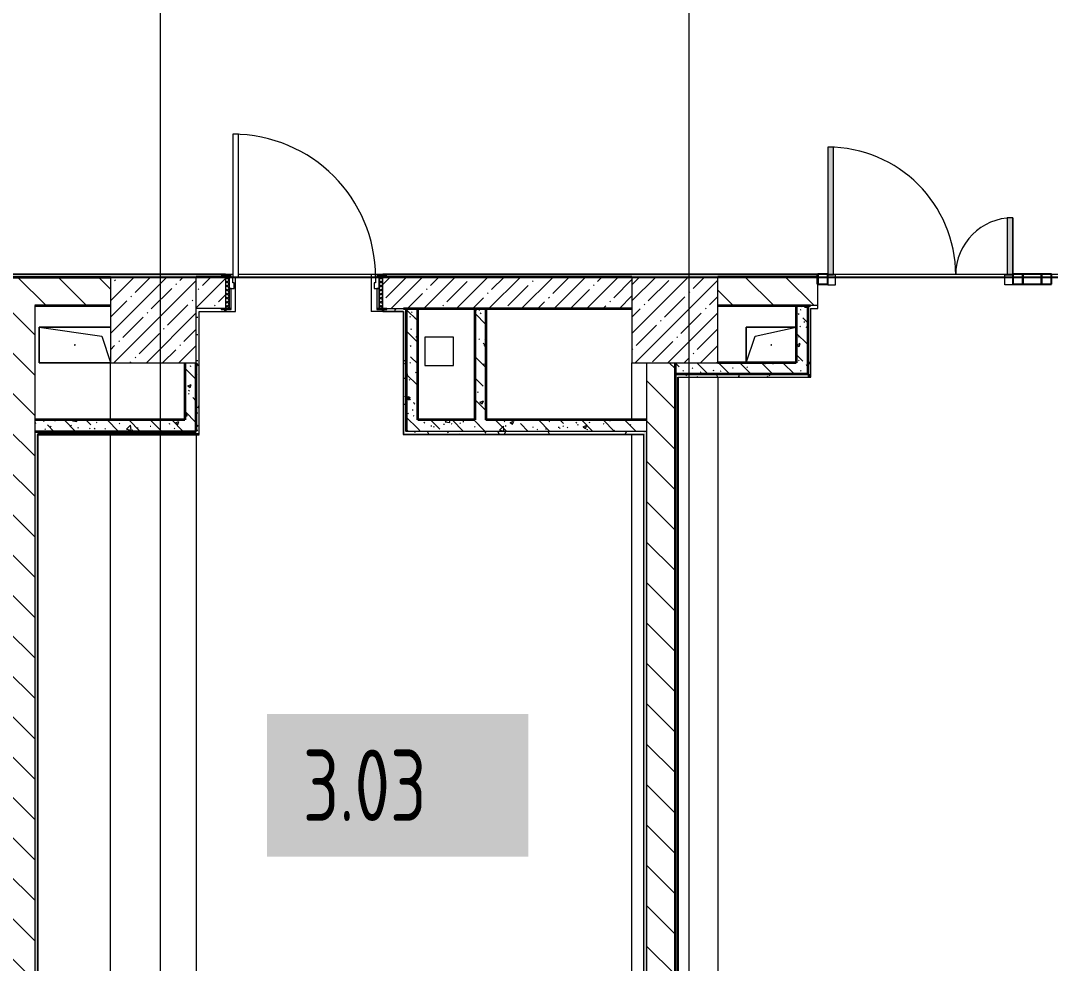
# Model space of a CAD drawing. Header units: millimetres. Extents: x 3914 to 443608, y -156176 to 78197.
# Drawn here: x 340350 to 347558, y -142882 to -136281 of the extents above; entities that cross this region are included whole.
import ezdxf

# ---------------------------------------------------------------- set-up
doc = ezdxf.new("R2010")
doc.units = ezdxf.units.MM
doc.linetypes.add('200_ШТРИХ__ш1_п0_6_', pattern=[160, 100, -60])
for name, color, linetype, lineweight in [('A-DETL-GENF', 7, 'Continuous', 9), ('A-DOOR-1', 7, 'Continuous', 5), ('A-DOOR-2', 7, '200_ШТРИХ__ш1_п0_6_', 5), ('A-DOOR-FRAM-2', 7, 'Continuous', 5), ('A-FLOR', 7, 'Continuous', 9), ('A-FLOR-PATT-1', 7, 'Continuous', 5), ('A-GENM', 7, 'Continuous', 9), ('A-GLAZ-CURT', 7, 'Continuous', 9), ('A-GLAZ-CURT-2', 7, 'Continuous', 25), ('A-GLAZ-CWMG', 7, 'Continuous', 9), ('A-GLAZ-CWMG-1', 7, 'Continuous', 25), ('A-WALL', 7, 'Continuous', 5), ('A-WALL-1', 7, 'Continuous', 35), ('I-WALL', 7, 'Continuous', 5), ('S-COLS', 7, 'Continuous', 9), ('S-COLS-1', 7, 'Continuous', 5), ('Оси', 7, 'Continuous', 9)]:
    doc.layers.add(name, color=color, linetype=linetype, lineweight=lineweight)
doc.layers.add('A-DOOR-FRAM-1', color=7, linetype='Continuous', lineweight=5, true_color=0xc0c0c0)
doc.layers.add('A-WALL-FNSH-1', color=9, linetype='Continuous', lineweight=5, true_color=0x808080)
doc.styles.add('СПДС', font='ГОСТ тип А.ttf', dxfattribs={"width": 0.9})
pattern_1 = [(135, (315419.7, -145976.68), (-141.4214, -141.4214), [])]
pattern_2 = [(135, (315419.7, -145976.68), (-150.8683, -150.8683), [213.36, -35.56, 7.112, -35.56]), (135, (315419.7, -145825.9), (-150.8683, -150.8683), []), (50, (315419.7, -145976.68), (255.0577, -22.3145), [26.67, -293.37]), (355, (315419.7, -145976.68), (-49.3404, 267.4791), [21.336, -234.696]), (100.451, (315440.96, -145978.54), (205.7195, 245.1636), [22.666, -249.326]), (46.184, (315419.7, -145905.56), (379.511, -58.86), [40.005, -440.055]), (96.636, (315451.33, -145910.46), (332.3634, 346.399), [33.999, -373.989]), (351.184, (315419.7, -145905.56), (332.367, 346.3953), [32.004, -352.044]), (21, (315455.26, -145923.34), (212.2602, -143.1711), [26.67, -293.37]), (326, (315455.26, -145923.34), (86.5224, 257.8632), [21.336, -234.696]), (71.451, (315472.95, -145935.27), (298.784, 114.6901), [22.666, -249.326]), (37.5, (315419.7, -145976.68), (4.32385, 118.3775), [6.706, -225.146, 6.706, -231.546, -235.585]), (37.5, (315419.7, -145976.68), (4.32385, 118.3775), [-470.103, 6.706, -228.879]), (7.5, (315419.7, -145976.68), (93.5476, 140.2533), [6.706, -129.134, 6.706, -219.812, -89.789]), (7.5, (315419.7, -145976.68), (93.5476, 140.2533), [-362.356, 6.706, -83.083]), (327.5, (315340.4, -145976.68), (189.82734, -8.0202), [6.706, -82.194, 6.706, -270.662, -368.046]), (327.5, (315340.4, -145976.68), (189.82734, -8.0202), [-366.268, 6.706, -361.34]), (317.5, (315304.84, -145976.68), (207.3811, 35.5976), [6.706, -108.864, 6.706, -177.495, -261.366]), (317.5, (315304.84, -145976.68), (207.3811, 35.5976), [-299.771, 6.706, -254.66])]
pattern_3 = [(0, (315419.7, -145976.68), (243.84, 60.96), [20.117, -162.763, 20.117, -162.763, -975.36]), (0, (315419.7, -145976.68), (243.84, 60.96), [-365.76, 20.117, -345.643, 20.117, -162.763, -426.72]), (0, (315419.7, -145976.68), (243.84, 60.96), [-914.4, 20.117, -101.803, 20.117, -284.683]), (120, (315511.14, -145946.2), (-174.71291, 180.69163), [20.117, -162.763, 20.117, -162.763, -975.36]), (120, (315511.14, -145946.2), (-174.71291, 180.69163), [-365.76, 20.117, -345.643, 20.117, -162.763, -426.72]), (120, (315511.14, -145946.2), (-174.71291, 180.69163), [-914.4, 20.117, -101.803, 20.117, -284.683]), (240, (315541.62, -145824.28), (-69.12709, -241.65163), [20.117, -162.763, 20.117, -162.763, -975.36]), (240, (315541.62, -145824.28), (-69.12709, -241.65163), [-365.76, 20.117, -345.643, 20.117, -162.763, -426.72]), (240, (315541.62, -145824.28), (-69.12709, -241.65163), [-914.4, 20.117, -101.803, 20.117, -284.683])]

# ---------------------------------------------------------------- blocks, each defined once
blk = doc.blocks.new('BSC_Колонна _Прямоугольная - 600х600-23286269-Объем проектирования 3 этажа')
at = {"layer": 'S-COLS-1'}
h = blk.add_hatch(dxfattribs=at)
h.set_pattern_fill('FP_3', color=256, style=0, pattern_type=2)
h.set_pattern_definition([(45, (-29509.74, -7600), (-114.04925, 114.04925), []), (45, (-29395.7, -7600), (-114.04925, 114.04925), [201.613, -40.323, 6.706, -33.617])])
h.paths.add_polyline_path([(-300, -300), (300, -300), (300, 300), (-300, 300), (-300, -1.4)])
for p, q in [((300, 300), (-300, 300)), ((-300, 300), (-300, -300)), ((300, -300), (300, 300)), ((-300, -300), (300, -300))]:
    blk.add_line(p, q, dxfattribs=at)
blk = doc.blocks.new('BSC_Колонна _Прямоугольная - 600х600-V528-Объем проектирования 3 этажа')
at = {"layer": 'S-COLS-1'}
h = blk.add_hatch(dxfattribs=at)
h.set_pattern_fill('FP_28', color=256, style=0, pattern_type=2)
h.set_pattern_definition([(45, (-25860, -7600), (-114.0493, 114.0493), []), (45, (-25745.95, -7600), (-114.0493, 114.0493), [201.613, -40.323, 6.706, -33.617])])
h.paths.add_polyline_path([(-300, -300), (300, -300), (300, 300), (-300, 300), (-300, -296.9)])
for p, q in [((300, 300), (-300, 300)), ((-300, 300), (-300, -300)), ((300, -300), (300, 300)), ((-300, -300), (300, -300))]:
    blk.add_line(p, q, dxfattribs=at)
blk = doc.blocks.new('GM_Отверстие прямоугольное _в плите_ - Отверстие-21986452-Объем проектирования 3 этажа')
at = {"layer": 'A-GENM'}
for p, q in [((-175, -125), (-175, 125)), ((-175, 125), (175, 125)), ((175, 125), (-175, 125)), ((-175, 125), (-175, -125)), ((-112.5, 62.5), (175, 125)), ((-175, -125), (-112.5, 62.5))]:
    blk.add_line(p, q, dxfattribs=at)
for start, end in [(360, 180), (180, 360)]:
    blk.add_arc((0, 0), 2.5, start, end, dxfattribs=at)
blk = doc.blocks.new('GM_Отверстие прямоугольное _в плите_ - Отверстие-V621-Объем проектирования 3 этажа')
at = {"layer": 'A-GENM'}
for p, q in [((-125, -250), (-125, 249.3)), ((-125, 249.3), (-125, -250)), ((-62.5, 187.5), (122.9, 249.3)), ((125, 249.3), (125, -250)), ((125, -250), (125, 249.3)), ((-125, -250), (-62.5, 187.5)), ((125, -250), (-125, -250)), ((-125, -250), (125, -250))]:
    blk.add_line(p, q, dxfattribs=at)
for start, end in [(360, 180), (180, 360)]:
    blk.add_arc((0, 0), 2.5, start, end, dxfattribs=at)
blk = doc.blocks.new('Системная панель - Стемалит - 40мм-32257327-Объем проектирования 3 этажа')
at = {"layer": 'A-GLAZ-CURT-2'}
for p, q in [((65, 35), (-65, 35)), ((-65, 35), (-65, -35)), ((65, -35), (65, 35)), ((-65, -35), (65, -35))]:
    blk.add_line(p, q, dxfattribs=at)
blk = doc.blocks.new('Прямоугольный импост - 50 x 70 мм-31687886-Объем проектирования 3 этажа')
at = {"layer": 'A-GLAZ-CWMG-1'}
for p, q in [((-35, 35), (35, 35)), ((-35, -35), (-35, 35)), ((35, 35), (35, -35)), ((35, -35), (-35, -35))]:
    blk.add_line(p, q, dxfattribs=at)
blk = doc.blocks.new('Прямоугольный импост - 50 x 70 мм-31701779-Объем проектирования 3 этажа')
at = {"layer": 'A-GLAZ-CWMG-1'}
for p, q in [((0, 35), (-70, 35)), ((-70, 35), (-70, -35)), ((0, -35), (0, 35)), ((-70, -35), (0, -35))]:
    blk.add_line(p, q, dxfattribs=at)
blk = doc.blocks.new('Прямоугольный импост - 50 x 70 мм-31702100-Объем проектирования 3 этажа')
at = {"layer": 'A-GLAZ-CWMG-1'}
for p, q in [((-35, 35), (35, 35)), ((-35, -35), (-35, 35)), ((35, 35), (35, -35)), ((35, -35), (-35, -35))]:
    blk.add_line(p, q, dxfattribs=at)

msp = doc.modelspace()

# ---------------------------------------------------------------- hatches: boundary and pattern name
at = {"layer": 'A-DOOR-2'}
h = msp.add_hatch(dxfattribs=at)
h.set_pattern_fill('FP_85', color=256, style=0, pattern_type=2)
h.set_pattern_definition([(135, (344073.611, -138011.994), (-14.14214, -14.14214), []), (225, (344073.611, -138011.994), (14.14214, -14.14214), [])])
h.paths.add_polyline_path([(342859.7, -138296.7), (342884.7, -138296.7), (342884.7, -138076.7), (342859.7, -138076.7)])
at = {"layer": 'A-DOOR-FRAM-2'}
h = msp.add_hatch(dxfattribs=at)
h.set_pattern_fill('FP_86', color=256, style=0, pattern_type=2)
h.set_pattern_definition([(45, (341950.816, -138011.994), (-14.1421, 14.1421), []), (135, (341950.816, -138011.994), (-14.1421, -14.1421), [])])
h.paths.add_polyline_path([(341809.7, -138296.7), (341809.7, -138076.7), (341784.7, -138076.7), (341784.7, -138296.7)])
at = {"layer": 'A-FLOR-PATT-1'}
h = msp.add_hatch(color=256, dxfattribs=at)
h.paths.add_polyline_path([(338140.7, -138056.7), (338140.7, -137162.7), (338100.7, -137162.7), (338100.7, -138056.7)])
h.paths.add_polyline_path([(347254.7, -138056.7), (347294.7, -138056.7), (347294.7, -137661.7), (347254.7, -137661.7), (347254.7, -137708.8)])
h.paths.add_polyline_path([(329059, -138056.7), (329099, -138056.4), (329099, -137162.7), (329059, -137162.7), (329059, -138056.5)])
h.paths.add_polyline_path([(346039.7, -138056.7), (346039.7, -137166.7), (345999.7, -137166.7), (345999.7, -138056.7)])
h.paths.add_polyline_path([(320774.7, -138056.7), (320814.7, -138056.7), (320814.7, -137661.7), (320774.7, -137661.7), (320774.7, -137701.5)])
h.paths.add_polyline_path([(319559.7, -138056.7), (319559.7, -137166.7), (319519.7, -137166.7), (319519.7, -138056.7)])
h.paths.add_polyline_path([(353917.8, -137946.7), (353935.7, -137946.7), (353935.7, -137901.7), (352943.2, -137901.7), (352943.2, -137946.7), (353687.5, -137946.7)])
h.paths.add_polyline_path([(353666.1, -135956.7), (353935.7, -135956.7), (353935.7, -135911.7), (352943.2, -135911.7), (352943.2, -135956.7), (353521.2, -135956.7)])
h = msp.add_hatch(color=256, dxfattribs=at)
h.paths.add_polyline_path([(347254.7, -138061.7), (347294.7, -138061.7), (347294.7, -138056.7), (347254.7, -138056.7)])
h.paths.add_polyline_path([(345999.7, -138061.7), (346039.7, -138061.7), (346039.7, -138056.7), (345999.7, -138056.7)])
at = {"layer": 'I-WALL'}
h = msp.add_hatch(dxfattribs=at)
h.set_pattern_fill('FP_191', color=256, style=0, pattern_type=2)
h.set_pattern_definition(pattern_3)
h.paths.add_polyline_path([(353939.7, -138076.7), (353938, -138056.7), (348429.7, -138056.7), (348429.7, -138076.7), (353939.2, -138076.7)])
h.paths.add_polyline_path([(345079.7, -138076.7), (345929.7, -138076.7), (345929.7, -138056.7), (342884.7, -138056.7), (342884.7, -138068.7), (342914.7, -138068.7), (342914.7, -138076.7), (344629.4, -138076.7)])
h.paths.add_polyline_path([(340450.4, -138076.7), (341754.7, -138076.7), (341754.7, -138068.7), (341784.7, -138068.7), (341784.7, -138056.7), (339470.7, -138056.7), (339470.7, -138076.7), (340250.4, -138076.7)])
h.paths.add_polyline_path([(337929.7, -138076.7), (338030.7, -138076.7), (338030.7, -138056.7), (330429, -138056.7), (330429, -138076.7), (337329.7, -138076.7)])
h.paths.add_polyline_path([(328989, -138076.7), (328989, -138056.7), (321949.7, -138056.7), (321949.7, -138076.7), (328199.7, -138076.7)])
h.paths.add_polyline_path([(319449.7, -138076.7), (319449.7, -138056.7), (318704.7, -138056.7), (318704.7, -138068.7), (318759.7, -138068.7), (318759.7, -138076.7), (319401.1, -138076.7)])
h.paths.add_polyline_path([(316689.7, -138076.7), (317249.7, -138074.9), (317249.7, -138068.7), (317304.7, -138068.7), (317304.7, -138056.7), (316689.7, -138057.6), (316669.7, -138076.7)])
h.paths.add_polyline_path([(316669.7, -138076.7), (316689.7, -138056.7), (316669.7, -138056.7), (316669.7, -138060.1)])
h = msp.add_hatch(dxfattribs=at)
h.set_pattern_fill('FP_23', color=256, style=0, pattern_type=2)
h.set_pattern_definition(pattern_1)
h.paths.add_polyline_path([(340979.7, -138276.7), (340979.7, -138076.7), (339470.7, -138076.7), (339470.7, -138276.7), (340450.4, -138276.7)])
h.paths.add_polyline_path([(338030.7, -138276.7), (338030.7, -138076.7), (337939.7, -138076.7), (337939.7, -138276.7)])
h = msp.add_hatch(dxfattribs=at)
h.set_pattern_fill('FP_1', color=256, style=0, pattern_type=2)
h.set_pattern_definition([(45, (315419.7, -145976.68), (-114.04925, 114.04925), []), (45, (315533.75, -145976.68), (-114.04925, 114.04925), [201.612, -40.322, 6.706, -33.617])])
h.paths.add_polyline_path([(343301.5, -138296.7), (344629.4, -138296.7), (344629.4, -138076.7), (342884.7, -138076.7), (342884.7, -138296.7), (343179.7, -138296.7)])
h.paths.add_polyline_path([(341600.7, -138296.7), (341784.7, -138296.7), (341784.7, -138076.7), (341579.7, -138076.7), (341579.7, -138296.7), (341599.7, -138296.7)])
h = msp.add_hatch(dxfattribs=at)
h.set_pattern_fill('FP_23', color=256, style=0, pattern_type=2)
h.set_pattern_definition(pattern_1)
h.paths.add_polyline_path([(357549.7, -138276.7), (358329.7, -138276.7), (358329.7, -138076.7), (357549.7, -138076.7)])
h.paths.add_polyline_path([(352034.4, -138276.7), (353409.7, -138276.7), (353409.7, -138076.7), (351429.7, -138076.7), (351429.7, -138146.7), (350229.7, -138146.7), (350229.7, -138076.7), (349029.7, -138076.7), (349029.7, -138276.7), (351429.7, -138276.7)])
h.paths.add_polyline_path([(354479.7, -138276.7), (355049.7, -138276.7), (355049.7, -138076.7), (354459.7, -138076.7), (354459.7, -138276.7), (354469.7, -138276.7)])
h.paths.add_polyline_path([(353909.7, -138276.7), (353959.7, -138276.7), (353959.7, -138076.7), (353909.7, -138076.7)])
h.paths.add_polyline_path([(345229.4, -138276.7), (345929.7, -138276.7), (345929.7, -138076.7), (345229.4, -138076.7), (345229.4, -138225.1)])
h = msp.add_hatch(dxfattribs=at)
h.set_pattern_fill('FP_23', color=256, style=0, pattern_type=2)
h.set_pattern_definition(pattern_1)
h.paths.add_polyline_path([(340250.4, -145876.7), (340450.4, -145876.7), (340450.4, -138276.7), (340250.4, -138276.7), (340250.4, -145856.7)])
h = msp.add_hatch(dxfattribs=at)
h.set_pattern_fill('FP_191', color=256, style=0, pattern_type=2)
h.set_pattern_definition(pattern_3)
h.paths.add_polyline_path([(341599.7, -139176.7), (341599.7, -138296.7), (341579.7, -138296.7), (341579.7, -139176.7)])
h = msp.add_hatch(dxfattribs=at)
h.set_pattern_fill('FP_191', color=256, style=0, pattern_type=2)
h.set_pattern_definition(pattern_3)
h.paths.add_polyline_path([(341600.7, -138316.7), (341784.7, -138316.7), (341784.7, -138304.7), (341754.7, -138304.7), (341754.7, -138296.7), (341599.7, -138296.7), (341600, -138303.1)])
h.paths.add_polyline_path([(343028.4, -138316.7), (343029, -138296.7), (342914.7, -138296.7), (342914.7, -138304.7), (342884.7, -138304.7), (342884.7, -138316.7), (342914.7, -138316.7)])
h = msp.add_hatch(dxfattribs=at)
h.set_pattern_fill('FP_191', color=256, style=0, pattern_type=2)
h.set_pattern_definition(pattern_3)
h.paths.add_polyline_path([(343029.4, -139156.7), (343049.4, -139156.7), (343049.4, -138296.7), (343029.4, -138296.7), (343029.4, -139076.7)])
h = msp.add_hatch(dxfattribs=at)
h.set_pattern_fill('FP_41', color=256, style=0, pattern_type=2)
h.set_pattern_definition(pattern_2)
h.paths.add_polyline_path([(343049.4, -139156.7), (343129.4, -139156.7), (343129.4, -138296.7), (343049.4, -138296.7), (343049.4, -138744.6)])
h = msp.add_hatch(dxfattribs=at)
h.set_pattern_fill('FP_41', color=256, style=0, pattern_type=2)
h.set_pattern_definition(pattern_2)
h.paths.add_polyline_path([(343609.4, -139076.7), (343609.4, -138296.7), (343529.4, -138296.7), (343529.4, -139076.7)])
h = msp.add_hatch(dxfattribs=at)
h.set_pattern_fill('FP_41', color=256, style=0, pattern_type=2)
h.set_pattern_definition(pattern_2)
h.paths.add_polyline_path([(345779.4, -138676.7), (345859.4, -138676.7), (345859.4, -138276.7), (345779.4, -138276.7), (345779.4, -138496.7)])
h = msp.add_hatch(dxfattribs=at)
h.set_pattern_fill('FP_41', color=256, style=0, pattern_type=2)
h.set_pattern_definition(pattern_2)
h.paths.add_polyline_path([(341537.3, -139156.7), (341579.7, -139156.7), (341579.7, -138676.7), (341499.7, -138676.7), (341499.7, -139156.7)])
h = msp.add_hatch(dxfattribs=at)
h.set_pattern_fill('FP_23', color=256, style=0, pattern_type=2)
h.set_pattern_definition(pattern_1)
h.paths.add_polyline_path([(344730.5, -145476.7), (344930.4, -145476.7), (344930.4, -138676.7), (344730.4, -138676.7), (344730.4, -145476.7)])
h = msp.add_hatch(dxfattribs=at)
h.set_pattern_fill('FP_41', color=256, style=0, pattern_type=2)
h.set_pattern_definition(pattern_2)
h.paths.add_polyline_path([(344940.9, -138756.7), (345859.4, -138756.7), (345859.4, -138676.7), (344930.4, -138676.7), (344930.4, -138756.7)])
h = msp.add_hatch(dxfattribs=at)
h.set_pattern_fill('FP_191', color=256, style=0, pattern_type=2)
h.set_pattern_definition(pattern_3)
h.paths.add_polyline_path([(345229.4, -138776.7), (345869.4, -138776.7), (345869.4, -138756.7), (344930.4, -138756.7), (344930.4, -138776.7), (345220.6, -138776.7)])
h = msp.add_hatch(dxfattribs=at)
h.set_pattern_fill('FP_191', color=256, style=0, pattern_type=2)
h.set_pattern_definition(pattern_3)
h.paths.add_polyline_path([(344930.4, -145476.7), (344950.4, -145476.7), (344950.4, -138777.7), (344930.4, -138776.7), (344930.4, -145456.7)])
h = msp.add_hatch(dxfattribs=at)
h.set_pattern_fill('FP_41', color=256, style=0, pattern_type=2)
h.set_pattern_definition(pattern_2)
h.paths.add_polyline_path([(340470.4, -139156.7), (341499.7, -139156.7), (341499.7, -139076.7), (340450.4, -139076.7), (340451, -139156.7), (340465.7, -139156.7)])
h = msp.add_hatch(dxfattribs=at)
h.set_pattern_fill('FP_41', color=256, style=0, pattern_type=2)
h.set_pattern_definition(pattern_2)
h.paths.add_polyline_path([(344710.4, -139156.7), (344730.4, -139156.7), (344730.4, -139076.7), (343129.4, -139076.7), (343129.4, -139156.7), (344629.4, -139156.7)])
h = msp.add_hatch(dxfattribs=at)
h.set_pattern_fill('FP_191', color=256, style=0, pattern_type=2)
h.set_pattern_definition(pattern_3)
h.paths.add_polyline_path([(340979.7, -139176.7), (341579.7, -139176.7), (341579.7, -139156.7), (340450.4, -139156.7), (340450.4, -139176.7), (340960.7, -139176.7)])
h = msp.add_hatch(dxfattribs=at)
h.set_pattern_fill('FP_191', color=256, style=0, pattern_type=2)
h.set_pattern_definition(pattern_3)
h.paths.add_polyline_path([(343379.7, -139176.7), (344709.4, -139176.7), (344709.4, -139156.7), (343029.4, -139156.7), (343029.4, -139176.7), (343332.2, -139176.7)])
h = msp.add_hatch(dxfattribs=at)
h.set_pattern_fill('FP_191', color=256, style=0, pattern_type=2)
h.set_pattern_definition(pattern_3)
h.paths.add_polyline_path([(344730.4, -145456.7), (344730.4, -139156.7), (344710.4, -139156.7), (344710.4, -145455.7)])
h = msp.add_hatch(dxfattribs=at)
h.set_pattern_fill('FP_191', color=256, style=0, pattern_type=2)
h.set_pattern_definition(pattern_3)
h.paths.add_polyline_path([(340450.4, -145876.7), (340470.4, -145833.1), (340470.4, -139177.7), (340450.4, -139176.7), (340450.4, -145856.7)])
h.paths.add_polyline_path([(340470.4, -145876.7), (340470.4, -145836.7), (340450.4, -145876.7)])

# ---------------------------------------------------------------- linework, layer by layer
msp.add_lwpolyline([(317304.7, -138076.7), (389124.7, -138076.7)])
at = {"layer": 'A-DETL-GENF'}
for p, q in [((346039.7, -137166.7), (345999.7, -137166.7)), ((345999.7, -137166.7), (345999.7, -138056.7)), ((346039.7, -138061.7), (346039.7, -137166.7)), ((347294.7, -137661.7), (347254.7, -137661.7)), ((347254.7, -137661.7), (347254.7, -138061.7)), ((347294.7, -138056.7), (347294.7, -137661.7)), ((345999.7, -138061.7), (346039.7, -138061.7)), ((346054.7, -138061.7), (345999.7, -138061.7)), ((346054.7, -138131.7), (346054.7, -138061.7)), ((347239.7, -138131.7), (347239.7, -138061.7)), ((347239.7, -138061.7), (347294.7, -138061.7)), ((347254.7, -138061.7), (347294.7, -138061.7)), ((345999.7, -138126.7), (345999.7, -138131.7)), ((345999.7, -138131.7), (346054.7, -138131.7)), ((347294.7, -138131.7), (347239.7, -138131.7)), ((347294.7, -138126.7), (347294.7, -138131.7))]:
    msp.add_line(p, q, dxfattribs=at)
at = {"layer": 'A-DOOR-1'}
for p, q in [((341834.7, -137076.7), (341834.7, -138076.7)), ((341874.7, -137076.7), (341834.7, -137076.7)), ((341874.7, -138076.7), (341874.7, -137076.7)), ((345999.7, -137166.7), (345999.7, -138056.7)), ((347294.7, -137661.7), (347294.7, -138056.7)), ((341834.7, -138076.7), (341874.7, -138076.7))]:
    msp.add_line(p, q, dxfattribs=at)
for centre, radius, start, end in [((341834.7, -138076.7), 1000, 0, 90), ((345999.7, -138061.7), 895, 0, 90), ((347294.7, -138061.7), 400, 90, 180)]:
    msp.add_arc(centre, radius, start, end, dxfattribs=at)
at = {"layer": 'A-DOOR-FRAM-1'}
for p, q in [((341824.7, -138068.7), (341754.7, -138068.7)), ((341754.7, -138068.7), (341754.7, -138076.7)), ((341754.7, -138076.7), (341824.7, -138076.7)), ((341809.7, -138076.7), (341784.7, -138076.7)), ((341784.7, -138076.7), (341784.7, -138296.7)), ((341834.7, -138076.7), (341809.7, -138076.7)), ((341809.7, -138076.7), (341809.7, -138156.7)), ((341809.7, -138296.7), (341809.7, -138076.7)), ((341824.7, -138076.7), (341809.7, -138076.7)), ((341809.7, -138076.7), (341809.7, -138077.7)), ((341809.7, -138077.7), (341824.7, -138077.7)), ((341824.7, -138076.7), (341824.7, -138068.7)), ((341824.7, -138077.7), (341824.7, -138076.7)), ((341834.7, -138116.7), (341834.7, -138076.7)), ((342834.7, -138076.7), (342834.7, -138116.7)), ((342859.7, -138076.7), (342834.7, -138076.7)), ((342914.7, -138068.7), (342844.7, -138068.7)), ((342844.7, -138068.7), (342844.7, -138076.7)), ((342859.7, -138076.7), (342844.7, -138076.7)), ((342844.7, -138076.7), (342844.7, -138077.7)), ((342844.7, -138076.7), (342914.7, -138076.7)), ((342844.7, -138077.7), (342859.7, -138077.7)), ((342859.7, -138156.7), (342859.7, -138076.7)), ((342884.7, -138076.7), (342859.7, -138076.7)), ((342859.7, -138076.7), (342859.7, -138296.7)), ((342859.7, -138077.7), (342859.7, -138076.7)), ((342884.7, -138296.7), (342884.7, -138076.7)), ((342914.7, -138076.7), (342914.7, -138068.7)), ((341809.7, -138156.7), (341844.7, -138156.7)), ((341824.7, -138156.7), (341809.7, -138156.7)), ((341809.7, -138156.7), (341809.7, -138296.7)), ((341824.7, -138296.7), (341824.7, -138156.7)), ((341844.7, -138116.7), (341834.7, -138116.7)), ((341844.7, -138156.7), (341844.7, -138116.7)), ((342834.7, -138116.7), (342824.7, -138116.7)), ((342824.7, -138116.7), (342824.7, -138156.7)), ((342824.7, -138156.7), (342859.7, -138156.7)), ((342859.7, -138156.7), (342844.7, -138156.7)), ((342844.7, -138156.7), (342844.7, -138296.7)), ((342859.7, -138296.7), (342859.7, -138156.7)), ((341824.7, -138296.7), (341754.7, -138296.7)), ((341754.7, -138296.7), (341754.7, -138304.7)), ((341754.7, -138304.7), (341824.7, -138304.7)), ((341784.7, -138296.7), (341809.7, -138296.7)), ((341809.7, -138296.7), (341824.7, -138296.7)), ((341824.7, -138304.7), (341824.7, -138296.7)), ((342844.7, -138296.7), (342859.7, -138296.7)), ((342914.7, -138296.7), (342844.7, -138296.7)), ((342844.7, -138296.7), (342844.7, -138304.7)), ((342844.7, -138304.7), (342914.7, -138304.7)), ((342859.7, -138296.7), (342884.7, -138296.7)), ((342914.7, -138304.7), (342914.7, -138296.7))]:
    msp.add_line(p, q, dxfattribs=at)
at = {"layer": 'A-FLOR'}
for p, q in [((318729.7, -138056.7), (341834.7, -138056.7)), ((341854.7, -138316.7), (341854.7, -138076.7)), ((341874.7, -138056.7), (353929.2, -138056.7)), ((342804.7, -138056.7), (342804.7, -138316.7)), ((345929.7, -138296.7), (345929.7, -138126.7)), ((345879.4, -138296.7), (345879.4, -138776.7)), ((345880.4, -138296.7), (345929.7, -138296.7)), ((341600.7, -139176.7), (341600.7, -138316.7)), ((341600.7, -138316.7), (341854.7, -138316.7)), ((343028.4, -138316.7), (342804.7, -138316.7)), ((343029.4, -138316.7), (343029.4, -139176.7)), ((343379.7, -138496.7), (343179.7, -138496.7)), ((343179.7, -138496.7), (343179.7, -138696.7)), ((343379.7, -138696.7), (343379.7, -138496.7)), ((340979.7, -139076.7), (340979.7, -138676.7)), ((340980.4, -138676.7), (341499.7, -138676.7)), ((343179.7, -138696.7), (343379.7, -138696.7)), ((344629.4, -139076.7), (344629.4, -138676.7)), ((344629.4, -138676.7), (344730.4, -138676.7)), ((344950.4, -138776.7), (345879.4, -138776.7)), ((344950.4, -145456.7), (344950.4, -138777.7)), ((345229.4, -138776.7), (345229.4, -145456.7)), ((340465.7, -139176.7), (341599.7, -139176.7)), ((340979.7, -145456.7), (340979.7, -139176.7)), ((341579.7, -139176.7), (341579.7, -145456.7)), ((343029.4, -139176.7), (344709.4, -139176.7)), ((344629.4, -145456.7), (344629.4, -139176.7)), ((344710.4, -139176.7), (344710.4, -145455.7))]:
    msp.add_line(p, q, dxfattribs=at)
at = {"layer": 'A-WALL'}
for p, q in [((340450.4, -138276.7), (340450.4, -145876.7)), ((341754.7, -138296.7), (341579.7, -138296.7)), ((342914.7, -138296.7), (343029.4, -138296.7)), ((345929.7, -138276.7), (345879.4, -138276.7)), ((345879.4, -138296.7), (345880.4, -138296.7)), ((341599.7, -139176.7), (341599.7, -138316.7)), ((341600.7, -138316.7), (341599.7, -138316.7)), ((343028.4, -138316.7), (343029.4, -138316.7)), ((344730.4, -138676.7), (344730.4, -145476.7)), ((344950.4, -138777.7), (344950.4, -138776.7)), ((344730.4, -139156.7), (343049.4, -139156.7)), ((340470.4, -139176.7), (340470.4, -145836.7)), ((343029.4, -139176.7), (343029.4, -139176.7)), ((344709.4, -139176.7), (344710.4, -139176.7))]:
    msp.add_line(p, q, dxfattribs=at)
at = {"layer": 'A-WALL-1'}
for p, q in [((339470.7, -138076.7), (340979.7, -138076.7)), ((341754.7, -138076.7), (341579.7, -138076.7)), ((341784.7, -138068.7), (341784.7, -138056.7)), ((342884.7, -138056.7), (342884.7, -138068.7)), ((344629.4, -138076.7), (342914.7, -138076.7)), ((345929.7, -138076.7), (345229.4, -138076.7)), ((345929.7, -138126.7), (345929.7, -138056.7)), ((340450.4, -138276.7), (340979.7, -138276.7)), ((341784.7, -138316.7), (341784.7, -138304.7)), ((342884.7, -138304.7), (342884.7, -138316.7)), ((343029.4, -138296.7), (344629.4, -138296.7)), ((343049.4, -138296.7), (343049.4, -139156.7)), ((343129.4, -139076.7), (343129.4, -138296.7)), ((343529.4, -138296.7), (343529.4, -139076.7)), ((343609.4, -139076.7), (343609.4, -138296.7)), ((345229.4, -138276.7), (345879.4, -138276.7)), ((345779.4, -138276.7), (345779.4, -138676.7)), ((345859.4, -138276.7), (345859.4, -138756.7)), ((341499.7, -138676.7), (341499.7, -139076.7)), ((341579.7, -139156.7), (341579.7, -138676.7)), ((344930.4, -138676.7), (344930.4, -145476.7)), ((345779.4, -138676.7), (345229.4, -138676.7)), ((345859.4, -138676.7), (345879.4, -138676.7)), ((345869.4, -138756.7), (344930.4, -138756.7)), ((345869.4, -138776.7), (345869.4, -138756.7)), ((341499.7, -139076.7), (340450.4, -139076.7)), ((343529.4, -139076.7), (343129.4, -139076.7)), ((344730.4, -139076.7), (343609.4, -139076.7)), ((340450.4, -139156.7), (341579.7, -139156.7)), ((340470.4, -139176.7), (341599.7, -139176.7))]:
    msp.add_line(p, q, dxfattribs=at)
at = {"layer": 'A-WALL-FNSH-1'}
for p, q in [((341784.7, -138055.7), (339470.7, -138055.7)), ((341784.7, -138056.7), (341784.7, -138055.7)), ((345929.7, -138055.7), (342884.7, -138055.7)), ((342884.7, -138055.7), (342884.7, -138056.7)), ((345929.7, -138056.7), (345929.7, -138055.7)), ((345880.4, -138777.7), (345880.4, -138297.7)), ((345880.4, -138297.7), (345929.7, -138297.7)), ((345929.7, -138297.7), (345929.7, -138296.7)), ((341600.7, -138317.7), (341784.7, -138317.7)), ((341784.7, -138317.7), (341784.7, -138316.7)), ((342884.7, -138316.7), (342884.7, -138317.7)), ((342884.7, -138317.7), (343028.4, -138317.7)), ((343028.4, -138317.7), (343028.4, -139177.7)), ((344951.4, -138777.7), (345880.4, -138777.7)), ((344951.4, -138777.7), (344951.4, -144473.3)), ((340471.4, -139177.7), (341600.7, -139177.7)), ((340471.4, -145576.7), (340471.4, -139177.7)), ((341600.7, -139177.7), (341600.7, -139176.7)), ((343028.4, -139177.7), (344709.4, -139177.7)), ((344709.4, -139177.7), (344709.4, -145455.7))]:
    msp.add_line(p, q, dxfattribs=at)
at = {"layer": 'Оси'}
for points in [[(341329.7, -147882.9), (341329.7, -142882.9), (341329.7, -123578.6), (341329.7, -118578.6)], [(345029.7, -147882.9), (345029.7, -142882.9), (345029.7, -123578.6), (345029.7, -118578.6)]]:
    msp.add_lwpolyline(points, dxfattribs=at)

# ---------------------------------------------------------------- block references
at = {"layer": 'A-GENM', "rotation": 269.9999999999998}
msp.add_blockref('GM_Отверстие прямоугольное _в плите_ - Отверстие-V621-Объем проектирования 3 этажа', (340730.4, -138551.7), dxfattribs=at)
at = {"layer": 'A-GENM'}
msp.add_blockref('GM_Отверстие прямоугольное _в плите_ - Отверстие-21986452-Объем проектирования 3 этажа', (345604.4, -138551.7), dxfattribs=at)
at = {"layer": 'A-GLAZ-CURT'}
msp.add_blockref('Системная панель - Стемалит - 40мм-32257327-Объем проектирования 3 этажа', (347429.7, -138091.7), dxfattribs=at)
at = {"layer": 'A-GLAZ-CWMG', "rotation": 180}
msp.add_blockref('Прямоугольный импост - 50 x 70 мм-31701779-Объем проектирования 3 этажа', (345929.7, -138091.7), dxfattribs=at)
at = {"layer": 'A-GLAZ-CWMG', "extrusion": (0, 0, -1), "rotation": 180}
for name, p in [('Прямоугольный импост - 50 x 70 мм-31687886-Объем проектирования 3 этажа', (-347329.7, -138091.7)), ('Прямоугольный импост - 50 x 70 мм-31702100-Объем проектирования 3 этажа', (-347529.7, -138091.7))]:
    msp.add_blockref(name, p, dxfattribs=at)
at = {"layer": 'S-COLS'}
for name, p in [('BSC_Колонна _Прямоугольная - 600х600-V528-Объем проектирования 3 этажа', (341279.7, -138376.7)), ('BSC_Колонна _Прямоугольная - 600х600-23286269-Объем проектирования 3 этажа', (344929.4, -138376.7))]:
    msp.add_blockref(name, p, dxfattribs=at)

# ---------------------------------------------------------------- texts
at = {"insert": (342325.4, -141384.7), "char_height": 500, "width": 1327.594, "attachment_point": 1, "style": 'СПДС', "bg_fill": 1, "box_fill_scale": 1.5, "bg_fill_color": 7, "bg_fill_true_color": 16777215, "bg_fill_transparency": 0}
msp.add_mtext('3.03', dxfattribs=at)

doc.saveas('drawing.dxf')
